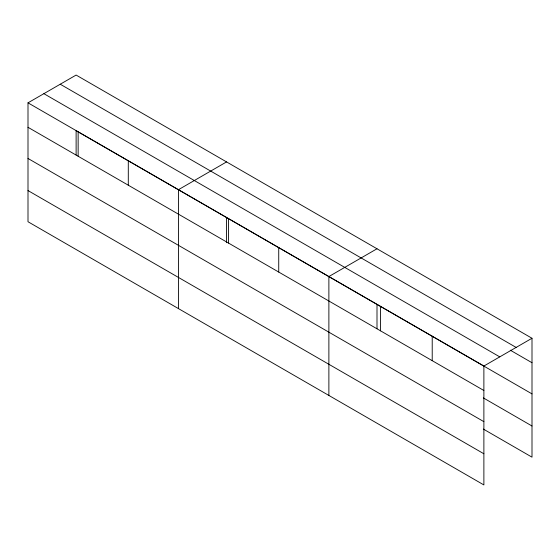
<?xml version="1.0" encoding="UTF-8"?>
<svg xmlns="http://www.w3.org/2000/svg" width="560" height="560" viewBox="0 0 560 560"><rect width="100%" height="100%" fill="white"/><g stroke="black" fill="none" stroke-linecap="round" stroke-linejoin="round"><path stroke-width="0.84" d="M483.882 421.666L483.882 366.037L28 102.837L28 221.739L483.882 484.939L483.882 421.666L28 158.466M483.329 429.058L532 457.163L532 338.261L76.118 75.061L28 102.837M226.562 161.917L178.444 189.693L178.444 308.595M376.999 248.773L328.881 276.549L328.881 395.451M483.882 366.037L532 338.261M60.242 84.224L516.124 347.424M510.286 350.189L532 362.726M43.876 93.674L499.758 356.874M532 393.89L76.118 130.69L76.118 154.987M28 127.302L483.882 390.502M483.329 397.894L532 425.999M28 190.575L483.882 453.775M432.215 336.21L432.215 360.675M380.548 306.383L380.548 330.848M376.999 304.402L376.999 328.699M278.733 247.597L278.733 272.062M228.585 218.645L228.585 243.11M226.562 217.546L226.562 242.711M128.296 160.741L128.296 185.206M78.148 131.789L78.148 156.254"/></g></svg>
